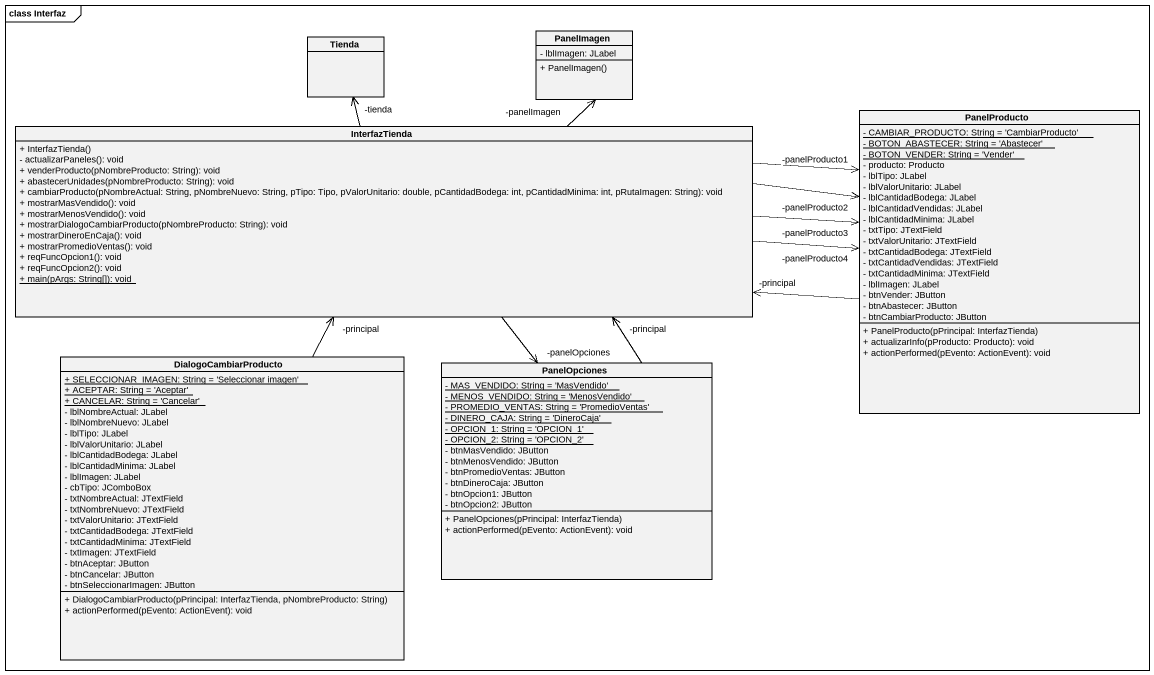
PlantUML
@startuml
mainframe class Interfaz
hide circle
hide empty members
skinparam classAttributeIconSize 0
class Tienda
class PanelImagen {
  - lblImagen: JLabel
  + PanelImagen()
}
class InterfazTienda {
  + InterfazTienda()
  - actualizarPaneles(): void
  + venderProducto(pNombreProducto: String): void
  + abastecerUnidades(pNombreProducto: String): void
  + cambiarProducto(pNombreActual: String, pNombreNuevo: String, pTipo: Tipo, pValorUnitario: double, pCantidadBodega: int, pCantidadMinima: int, pRutaImagen: String): void
  + mostrarMasVendido(): void
  + mostrarMenosVendido(): void
  + mostrarDialogoCambiarProducto(pNombreProducto: String): void
  + mostrarDineroEnCaja(): void
  + mostrarPromedioVentas(): void
  + reqFuncOpcion1(): void
  + reqFuncOpcion2(): void
  {static} + main(pArgs: String[]): void
}
class PanelProducto {
  {static} - CAMBIAR_PRODUCTO: String = 'CambiarProducto'
  {static} - BOTON_ABASTECER: String = 'Abastecer'
  {static} - BOTON_VENDER: String = 'Vender'
  - producto: Producto
  - lblTipo: JLabel
  - lblValorUnitario: JLabel
  - lblCantidadBodega: JLabel
  - lblCantidadVendidas: JLabel
  - lblCantidadMinima: JLabel
  - txtTipo: JTextField
  - txtValorUnitario: JTextField
  - txtCantidadBodega: JTextField
  - txtCantidadVendidas: JTextField
  - txtCantidadMinima: JTextField
  - lblImagen: JLabel
  - btnVender: JButton
  - btnAbastecer: JButton
  - btnCambiarProducto: JButton
  + PanelProducto(pPrincipal: InterfazTienda)
  + actualizarInfo(pProducto: Producto): void
  + actionPerformed(pEvento: ActionEvent): void
}
class DialogoCambiarProducto {
  {static} + SELECCIONAR_IMAGEN: String = 'Seleccionar imagen'
  {static} + ACEPTAR: String = 'Aceptar'
  {static} + CANCELAR: String = 'Cancelar'
  - lblNombreActual: JLabel
  - lblNombreNuevo: JLabel
  - lblTipo: JLabel
  - lblValorUnitario: JLabel
  - lblCantidadBodega: JLabel
  - lblCantidadMinima: JLabel
  - lblImagen: JLabel
  - cbTipo: JComboBox
  - txtNombreActual: JTextField
  - txtNombreNuevo: JTextField
  - txtValorUnitario: JTextField
  - txtCantidadBodega: JTextField
  - txtCantidadMinima: JTextField
  - txtImagen: JTextField
  - btnAceptar: JButton
  - btnCancelar: JButton
  - btnSeleccionarImagen: JButton
  + DialogoCambiarProducto(pPrincipal: InterfazTienda, pNombreProducto: String)
  + actionPerformed(pEvento: ActionEvent): void
}
class PanelOpciones {
  {static} - MAS_VENDIDO: String = 'MasVendido'
  {static} - MENOS_VENDIDO: String = 'MenosVendido'
  {static} - PROMEDIO_VENTAS: String = 'PromedioVentas'
  {static} - DINERO_CAJA: String = 'DineroCaja'
  {static} - OPCION_1: String = 'OPCION_1'
  {static} - OPCION_2: String = 'OPCION_2'
  - btnMasVendido: JButton
  - btnMenosVendido: JButton
  - btnPromedioVentas: JButton
  - btnDineroCaja: JButton
  - btnOpcion1: JButton
  - btnOpcion2: JButton
  + PanelOpciones(pPrincipal: InterfazTienda)
  + actionPerformed(pEvento: ActionEvent): void
}
InterfazTienda -up-> "-tienda" Tienda
InterfazTienda -up-> "-panelImagen" PanelImagen
InterfazTienda -right-> "-panelProducto1" PanelProducto
InterfazTienda -right-> "-panelProducto2" PanelProducto
InterfazTienda -right-> "-panelProducto3" PanelProducto
InterfazTienda -right-> "-panelProducto4" PanelProducto
InterfazTienda --> "-panelOpciones" PanelOpciones
PanelProducto -left-> "-principal" InterfazTienda
DialogoCambiarProducto -up-> "-principal" InterfazTienda
PanelOpciones -up-> "-principal" InterfazTienda
@enduml
